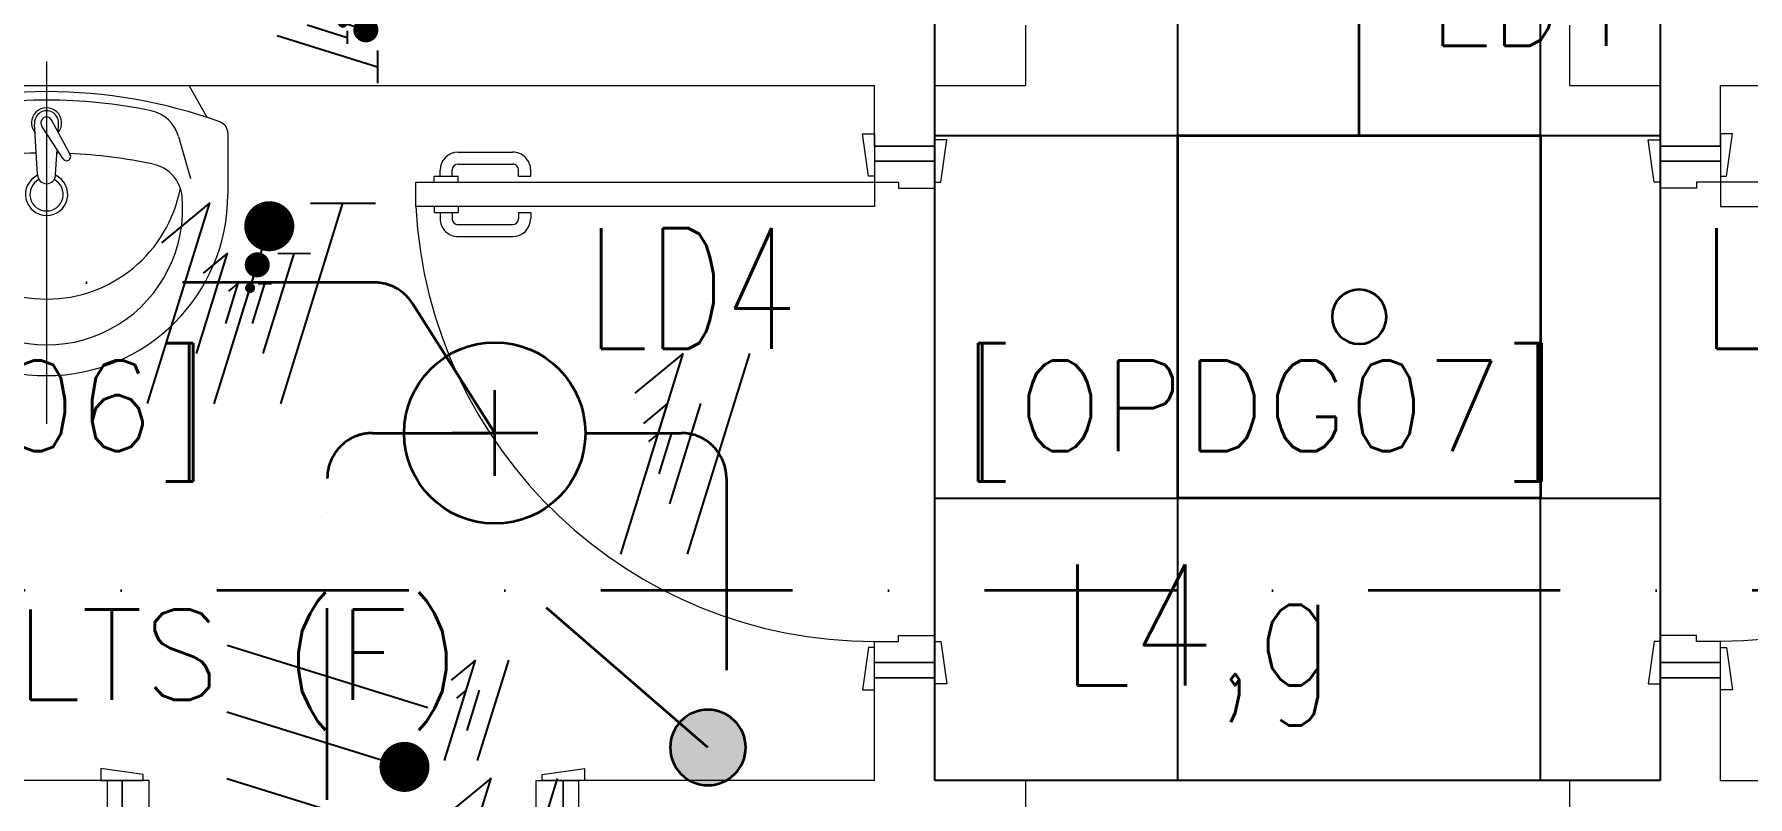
# Model space of a CAD drawing. Header units: inches. Extents: x -12418 to 183584, y -29325 to 19878.
# Drawn here: x 7708 to 10543, y -11294 to -10032 of the extents above; entities that cross this region are included whole.
import ezdxf
from ezdxf.enums import TextEntityAlignment as Align

# ---------------------------------------------------------------- set-up
doc = ezdxf.new("R2010")
doc.units = ezdxf.units.IN
doc.header["$LTSCALE"] = 25
doc.header["$MEASUREMENT"] = 0
doc.linetypes.add('DASHDOT', pattern=[25.4, 12.7, -6.35, 0, -6.35])
doc.layers.get('0').update_dxf_attribs({"color": 8})
for name, color, linetype, lineweight in [('00-Ground Floor$0$72_EGR_BASE_TEXT', 252, 'Continuous', 5), ('00-Ground Floor$0$SANIT', 250, 'Continuous', 5), ('00-Ground Floor$0$Walls', 251, 'Continuous', 5), ('00-Ground Floor$0$Wooden Joinery', 251, 'Continuous', 5), ('E-LITE-CIRC', 6, 'Continuous', 25), ('E-LITE-CIRC-NUMB', 6, 'Continuous', 25), ('E-LITE-CLNG', 150, 'Continuous', 35), ('E-LITE-CLNG @ 100', 150, 'Continuous', 35), ('E-LITE-CLNG-CNDT', 6, 'DASHDOT', 35), ('E-LITE-CTRL', 6, 'Continuous', 25), ('E-LITE-IDEN', 6, 'Continuous', 25), ('E-LITE-SWCH @ 100', 3, 'Continuous', 35), ('E-POWR-WIRE', 6, 'Continuous', 25), ('E-POWR-WIRE @ 100', 6, 'Continuous', 25), ('E-POWR-WIRE @ 20', 6, 'Continuous', 25), ('E-POWR-WIRE @ 50', 6, 'Continuous', 25)]:
    doc.layers.add(name, color=color, linetype=linetype, lineweight=lineweight)
doc.layers.add('00-Ground Floor$0$False Ceiling', color=251, linetype='Continuous')
doc.styles.add('00-Ground Floor$0$SIMPLEX', font='SIMPLEX.shx', dxfattribs={"height": 150})
doc.styles.add('DC_Simplex', font='SIMPLEX.shx', dxfattribs={"width": 0.7})

# ---------------------------------------------------------------- blocks, each defined once
blk = doc.blocks.new('00-Ground Floor$0$A$C72370EFE')
at = {"layer": '00-Ground Floor$0$Wooden Joinery'}
for p, q in [((-0.01, -0.04), (-0.02, -0.04)), ((-0.01, -0.03), (-0.01, -0.07)), ((0, -0.03), (-0.01, -0.03)), ((0.04, -0.03), (0.05, -0.03)), ((0.05, -0.03), (0.05, -0.07)), ((0.05, -0.04), (0.06, -0.04)), ((-0.05, -0.07), (-0.05, -0.16)), ((-0.03, -0.07), (-0.03, -0.16)), ((-0.01, -0.06), (-0.02, -0.06)), ((0, -0.07), (-0.01, -0.07)), ((0.04, -0.07), (0.05, -0.07)), ((0.05, -0.06), (0.06, -0.06)), ((0.07, -0.07), (0.07, -0.16)), ((0.09, -0.07), (0.09, -0.16)), ((-0.01, -0.17), (-0.02, -0.17)), ((-0.01, -0.17), (-0.01, -0.19)), ((0.05, -0.17), (0.06, -0.17)), ((0.05, -0.17), (0.05, -0.19)), ((-0.01, -0.19), (-0.02, -0.19)), ((0.05, -0.19), (0.06, -0.19))]:
    blk.add_line(p, q, dxfattribs=at)
for centre, radius, start, end in [((-0.02, -0.07), 0.03, 90, 180), ((0.06, -0.07), 0.03, 0, 90), ((-0.02, -0.07), 0.01, 90, 180), ((0.06, -0.07), 0.01, 0, 90), ((-0.02, -0.16), 0.03, 180, 270), ((-0.02, -0.16), 0.01, 180, 270), ((0.06, -0.16), 0.01, 270, 0), ((0.06, -0.16), 0.03, 270, 0)]:
    blk.add_arc(centre, radius, start, end, dxfattribs=at)
blk = doc.blocks.new('00-Ground Floor$0$A$C5FCA3E6B')
at = {"layer": '00-Ground Floor$0$Wooden Joinery'}
for points in [[(80, 858.9), (80, 868.9), (10, 878.9), (10, 858.9)], [(840, 858.9), (840, 868.9), (910, 878.9), (910, 858.9)], [(70, 758.9), (70, 748.9), (0, 738.9), (0, 758.9)], [(120, 758.9), (120, 0), (80, 0), (80, 758.9)], [(850, 758.9), (850, 748.9), (920, 738.9), (920, 758.9)]]:
    blk.add_lwpolyline(points, close=True, dxfattribs=at)
for points in [[(45, 758.9), (45, 858.9), (20, 858.9), (20, 758.9), (45, 758.9)], [(45, 758.9), (80, 758.9), (80, 798.9), (90, 798.9), (90, 858.9), (45, 858.9), (45, 758.9)], [(875, 758.9), (840, 758.9), (840, 798.9), (830, 798.9), (830, 858.9), (875, 858.9), (875, 758.9)], [(875, 758.9), (875, 858.9), (900, 858.9), (900, 758.9), (875, 758.9)]]:
    blk.add_lwpolyline(points, dxfattribs=at)
blk.add_arc((80, 758.9), 760, 273.0171, 0, dxfattribs=at)
at = {"layer": '00-Ground Floor$0$Wooden Joinery', "xscale": 999.9999999998854, "yscale": 999.9999999998854, "zscale": 999.9999999998854, "rotation": 180}
blk.add_blockref('00-Ground Floor$0$A$C72370EFE', (120, 0), dxfattribs=at)
blk = doc.blocks.new('00-Ground Floor$0$A$C268A7CF0')
at = {"layer": '00-Ground Floor$0$Wooden Joinery'}
for points in [[(80, 758.8), (80, 768.8), (10, 778.8), (10, 758.8)], [(740, 758.8), (740, 768.8), (810, 778.8), (810, 758.8)], [(70, 658.8), (70, 648.8), (0, 638.8), (0, 658.8)], [(120, 658.8), (120, 0), (80, 0), (80, 658.8)], [(750, 658.8), (750, 648.8), (820, 638.8), (820, 658.8)]]:
    blk.add_lwpolyline(points, close=True, dxfattribs=at)
for points in [[(45, 658.8), (45, 758.8), (20, 758.8), (20, 658.8), (45, 658.8)], [(45, 658.8), (80, 658.8), (80, 698.8), (90, 698.8), (90, 758.8), (45, 758.8), (45, 658.8)], [(775, 658.8), (740, 658.8), (740, 698.8), (730, 698.8), (730, 758.8), (775, 758.8), (775, 658.8)], [(775, 658.8), (775, 758.8), (800, 758.8), (800, 658.8), (775, 658.8)]]:
    blk.add_lwpolyline(points, dxfattribs=at)
blk.add_arc((80, 658.8), 660, 273.4748, 0, dxfattribs=at)
at = {"layer": '00-Ground Floor$0$Wooden Joinery', "xscale": 999.9999999998854, "yscale": 999.9999999998854, "zscale": 999.9999999998854, "rotation": 180}
blk.add_blockref('00-Ground Floor$0$A$C72370EFE', (120, 0), dxfattribs=at)
blk = doc.blocks.new('00-Ground Floor$0$lav-manta 60')
at = {"layer": '00-Ground Floor$0$SANIT'}
for p, q in [((0, 0.04), (0, -0.56)), ((-0.2658, -0.0529), (-0.2358, 0)), ((-0.2358, 0), (0.2358, 0)), ((0.2658, -0.0529), (0.2358, 0)), ((-0.3, -0.0789), (-0.3, -0.18)), ((-0.2185, -0.0841), (-0.2383, -0.1537)), ((-0.015, -0.1473), (-0.0199, -0.064)), ((0.0274, -0.121), (-0.0078, -0.0673)), ((0.0389, -0.1142), (0.0087, -0.0575)), ((0.0191, -0.077), (0.0199, -0.064)), ((0.2185, -0.0841), (0.2383, -0.1537)), ((0.3, -0.0789), (0.3, -0.18)), ((0.015, -0.1473), (0.0174, -0.1057))]:
    blk.add_line(p, q, dxfattribs=at)
for centre, radius, start, end in [((0, -0.8557), 0.8457, 70.1771, 109.8229), ((0, -0.8696), 0.8457, 78.1914, 101.8086), ((-0.1608, -0.1006), 0.06, 101.8086, 164.0794), ((0, -0.0617), 0.025, 320.7474, 220.368), ((0, -0.0617), 0.02, 353.2671, 186.682), ((0, -0.0617), 0.00966, 25.4127, 215.9577), ((0.1608, -0.1006), 0.06, 15.9206, 78.1914), ((-0.28, -0.0789), 0.02, 109.8229, 180), ((0.28, -0.0789), 0.02, 0, 70.1771), ((0, -0.9572), 0.8457, 91.1572, 102.0883), ((0, -0.9572), 0.8457, 88.5486, 88.844), ((0, -0.9572), 0.8457, 77.9117, 87.4274), ((-0.1645, -0.189), 0.06, 102.0883, 174.8142), ((0.0332, -0.1176), 0.00666, 210.6852, 30.6852), ((0.1645, -0.189), 0.06, 5.1858, 77.9117), ((0, -0.1282), 0.2252, 190.6097, 349.3903), ((0, -0.18), 0.035, 115.3106, 64.6894), ((0, -0.18), 0.0275, 117.1496, 62.8504), ((0, -0.1473), 0.015, 180, 0), ((0, -0.18), 0.3, 180, 0), ((0, -0.2039), 0.2252, 174.8142, 5.1858)]:
    blk.add_arc(centre, radius, start, end, dxfattribs=at)
blk = doc.blocks.new('00-Ground Floor$0$A$Ce9e1c4c3')
at = {"layer": '00-Ground Floor$0$False Ceiling', "color": 254, "linetype": 'Continuous'}
for p, q in [((-90802.1, -11267.4, 0), (-90802.1, -2747.4, 0)), ((-90400, -11267.4), (-90400, -2747.4)), ((-89800, -11267.4), (-89800, -2747.4)), ((-89602.1, -2747.4, 0), (-89602.1, -11267.4, 0)), ((-90802.1, -10200), (-89602.1, -10200)), ((-90802.1, -10800), (-89602.1, -10800)), ((-89602.1, -11267.4, 0), (-90802.1, -11267.4, 0))]:
    blk.add_line(p, q, dxfattribs=at)
blk = doc.blocks.new('00-Ground Floor')
at = {"layer": '00-Ground Floor$0$Walls'}
for p, q in [((9347.9, -10017.4, 0), (9347.9, -10117.4, 0)), ((10247.9, -10017.4, 0), (10247.9, -10117.4, 0)), ((5327.9, -10117.4, 0), (9097.9, -10117.4, 0)), ((9097.9, -10217.4, 0), (9097.9, -10117.4, 0)), ((9197.9, -10217.4, 0), (9197.9, -10117.4, 0)), ((9197.9, -10117.4, 0), (9347.9, -10117.4, 0)), ((10247.9, -10117.4, 0), (10397.9, -10117.4, 0)), ((10397.9, -10217.4, 0), (10397.9, -10117.4, 0)), ((10497.9, -10117.4, 0), (14097.9, -10117.4, 0)), ((10497.9, -10217.4, 0), (10497.9, -10117.4, 0)), ((9097.9, -10217.4, 0), (9197.9, -10217.4, 0)), ((10497.9, -10217.4, 0), (10397.9, -10217.4, 0)), ((9097.9, -11097.4, 0), (9197.9, -11097.4, 0)), ((9097.9, -11267.4, 0), (9097.9, -11097.4, 0)), ((9197.9, -11267.4, 0), (9197.9, -11097.4, 0)), ((10497.9, -11097.4, 0), (10397.9, -11097.4, 0)), ((10397.9, -11267.4, 0), (10397.9, -11097.4, 0)), ((10497.9, -11267.4, 0), (10497.9, -11097.4, 0)), ((7827.9, -11267.4, 0), (7407.9, -11267.4, 0)), ((7827.9, -11267.4, 0), (7827.9, -11367.4, 0)), ((9097.9, -11267.4, 0), (8607.9, -11267.4, 0)), ((8607.9, -11267.4, 0), (8607.9, -11367.4, 0)), ((9347.9, -11267.4, 0), (9197.9, -11267.4, 0)), ((9347.9, -11267.4, 0), (9347.9, -11367.4, 0)), ((10397.9, -11267.4, 0), (10247.9, -11267.4, 0)), ((10247.9, -11267.4, 0), (10247.9, -11367.4, 0)), ((10497.9, -11267.4, 0), (10817.9, -11267.4, 0))]:
    blk.add_line(p, q, dxfattribs=at)
at = {"layer": '00-Ground Floor$0$False Ceiling', "color": 254}
blk.add_blockref('00-Ground Floor$0$A$Ce9e1c4c3', (100000, 0), dxfattribs=at)
at = {"layer": '00-Ground Floor$0$SANIT', "xscale": 1000.000000000223, "yscale": 1000.000000000223, "zscale": 1000.000000000223}
blk.add_blockref('00-Ground Floor$0$lav-manta 60', (7727.9, -10117.4, 0), dxfattribs=at)
at = {"layer": '00-Ground Floor$0$Wooden Joinery', "rotation": 270}
blk.add_blockref('00-Ground Floor$0$A$C5FCA3E6B', (8339, -10197.4, 0), dxfattribs=at)
at = {"layer": '00-Ground Floor$0$Wooden Joinery', "xscale": -1, "rotation": 90}
blk.add_blockref('00-Ground Floor$0$A$C5FCA3E6B', (11256.9, -10197.4, 0), dxfattribs=at)
at = {"layer": '00-Ground Floor$0$Wooden Joinery'}
blk.add_blockref('00-Ground Floor$0$A$C268A7CF0', (7807.9, -12026.2, 0), dxfattribs=at)
at = {"layer": '00-Ground Floor$0$72_EGR_BASE_TEXT', "char_height": 150, "attachment_point": 2, "style": '00-Ground Floor$0$SIMPLEX'}
for s, insert in [('[OPDG06]', (7504.2, -10572.5, 0)), ('[OPDG07]', (9735.8, -10572.5, 0)), ('STAFF TLTS (F)', (7652.9, -10984.2, 0))]:
    blk.add_mtext(s, dxfattribs=dict(at, insert=insert))
blk = doc.blocks.new('*U14')
blk.add_lwpolyline([(-300, 300), (-300, -300), (300, -300), (300, 300)], close=True)
blk.add_circle((0, 0), 45)
at = {"layer": 'E-LITE-CIRC-NUMB', "style": 'DC_Simplex', "width": 0.7, "flags": 8}
blk.add_attdef('CIRCUIT', text='', height=200, rotation=0, dxfattribs=at).set_placement((-473.9, 300), align=Align.RIGHT)
at = {"layer": 'E-LITE-CTRL', "style": 'DC_Simplex', "width": 0.7, "flags": 8}
blk.add_attdef('CONTROL', (1118.9, -935), '', height=200, rotation=360, dxfattribs=at)
at = {"layer": 'E-LITE-IDEN', "style": 'DC_Simplex', "width": 0.7, "flags": 8}
blk.add_attdef('TYPE', (-114.6, 448.6), '', height=200, rotation=360, dxfattribs=at)
blk = doc.blocks.new('DC_LT-CL-Point')
for p, q in [((0, -0.711), (0, 0.711)), ((0.711, 0), (-0.711, 0))]:
    blk.add_line(p, q)
blk.add_circle((0, 0), 1.5)
at = {"layer": 'E-LITE-CIRC-NUMB', "style": 'DC_Simplex', "width": 0.7, "flags": 8}
blk.add_attdef('CIRCUIT', text='', height=2, rotation=360, dxfattribs=at).set_placement((-3.364, 1.5), align=Align.RIGHT)
at = {"layer": 'E-LITE-CTRL', "style": 'DC_Simplex', "width": 0.7, "flags": 8}
blk.add_attdef('CONTROL', (3.364, -3.498), '', height=2, rotation=360, dxfattribs=at)
at = {"layer": 'E-LITE-IDEN', "style": 'DC_Simplex', "width": 0.7, "flags": 8}
blk.add_attdef('TYPE', (3.364, 1.5), '', height=2, rotation=360, dxfattribs=at)
blk = doc.blocks.new('*U24')
blk.add_hatch(color=256).paths.add_polyline_path([(-0.851, -0.239, 1), (0.239, -0.851, 1)])
blk.add_line((-0.306, -0.545), (-2.977, -2.855))
blk.add_circle((-0.306, -0.545), 0.625)
at = {"layer": 'E-LITE-CTRL', "style": 'DC_Simplex', "width": 0.7, "flags": 8}
blk.add_attdef('CONTROL', (-26.627, -10.116), '', height=2, rotation=360, dxfattribs=at)
at = {"layer": 'E-LITE-IDEN', "style": 'DC_Simplex', "width": 0.7, "flags": 8}
blk.add_attdef('TYPE', text='', height=2, rotation=360, dxfattribs=at).set_placement((-31.991, -10.116), align=Align.RIGHT)
blk = doc.blocks.new('*U77')
for p, q in [((-0.515, -1.66), (0.515, 1.66)), ((0.515, 1.66), (-0.287, 1.001)), ((0.587, -1.663), (1.617, 1.658))]:
    blk.add_line(p, q)
blk = doc.blocks.new('*U1181')
at = {"layer": 'E-POWR-WIRE @ 100', "xscale": 100, "yscale": 100, "zscale": 100}
blk.add_blockref('*U77', (8411.9, -11429.9, 0), dxfattribs=at)
at = {"layer": 'E-POWR-WIRE @ 20', "xscale": 20, "yscale": 20, "zscale": 20}
blk.add_blockref('*U77', (8411.9, -11151.4, 0), dxfattribs=at)
at = {"layer": 'E-POWR-WIRE @ 50', "xscale": 50, "yscale": 50, "zscale": 50}
blk.add_blockref('*U77', (8411.9, -11151.4, 0), dxfattribs=at)
blk = doc.blocks.new('*U1195')
at = {"layer": 'E-POWR-WIRE @ 100', "xscale": 100, "yscale": 100, "zscale": 100}
blk.add_blockref('*U77', (8729.8, -10726.7), dxfattribs=at)
at = {"layer": 'E-POWR-WIRE @ 20', "xscale": 20, "yscale": 20, "zscale": 20}
blk.add_blockref('*U77', (8729.8, -10726.7), dxfattribs=at)
at = {"layer": 'E-POWR-WIRE @ 50', "xscale": 50, "yscale": 50, "zscale": 50}
blk.add_blockref('*U77', (8729.8, -10726.7), dxfattribs=at)
blk = doc.blocks.new('*U74')
for p, q in [((-1.617, -1.658), (-0.587, 1.663)), ((-0.587, 1.663), (-1.389, 1.004)), ((-0.515, -1.66), (0.515, 1.66)), ((0.587, -1.663), (1.617, 1.658)), ((1.078, 1.659), (2.157, 1.657))]:
    blk.add_line(p, q)
at = {"const_width": 0.414}
blk.add_lwpolyline([(0.19, 1.278, 1), (0.604, 1.277, 1)], format="xyb", close=True, dxfattribs=at)
blk = doc.blocks.new('*U1403')
at = {"layer": 'E-POWR-WIRE @ 100', "xscale": 100, "yscale": 100, "zscale": 100}
blk.add_blockref('*U74', (8056.7, -10477.9, 0), dxfattribs=at)
at = {"layer": 'E-POWR-WIRE @ 20', "xscale": 20, "yscale": 20, "zscale": 20}
blk.add_blockref('*U74', (8056.7, -10477.9, 0), dxfattribs=at)
at = {"layer": 'E-POWR-WIRE @ 50', "xscale": 50, "yscale": 50, "zscale": 50}
blk.add_blockref('*U74', (8056.7, -10477.9, 0), dxfattribs=at)
blk = doc.blocks.new('*U83')
for p, q in [((-1.658, 1.617), (1.663, 0.587)), ((-1.66, 0.515), (1.66, -0.515)), ((-1.663, -0.587), (1.658, -1.617)), ((1.659, -1.078), (1.657, -2.157))]:
    blk.add_line(p, q)
at = {"const_width": 0.414}
blk.add_lwpolyline([(1.278, -0.19, 1), (1.277, -0.604, 1)], format="xyb", close=True, dxfattribs=at)
blk = doc.blocks.new('*U1405')
at = {"layer": 'E-POWR-WIRE @ 100', "xscale": 100, "yscale": 100, "zscale": 100}
blk.add_blockref('*U83', (8192.4, -11205.3, 0), dxfattribs=at)
at = {"layer": 'E-POWR-WIRE @ 20', "xscale": 20, "yscale": 20, "zscale": 20}
blk.add_blockref('*U83', (8192.4, -10005.3, 0), dxfattribs=at)
at = {"layer": 'E-POWR-WIRE @ 50', "xscale": 50, "yscale": 50, "zscale": 50}
blk.add_blockref('*U83', (8192.4, -10005.3, 0), dxfattribs=at)

msp = doc.modelspace()

# ---------------------------------------------------------------- linework, layer by layer
at = {"layer": 'E-LITE-CLNG-CNDT'}
msp.add_lwpolyline([(9900, -10200), (9900, -8400)], dxfattribs=at)
at = {"layer": 'E-LITE-CLNG-CNDT', "color": 1}
msp.add_lwpolyline([(11397.9, -9297.4), (12137.9, -9297.4, -0.414214), (12212.9, -9372.4), (12212.9, -10878.2, -0.414214), (12137.9, -10953.2), (7287.9, -10953.2, -0.414214), (7212.9, -10878.2), (7212.9, -10692.4)], format="xyb", dxfattribs=at)
at = {"layer": 'E-LITE-CLNG-CNDT', "elevation": 0}
for points in [[(8469.6, -10692.4), (8333.6, -10478.2, 0.256775), (8270.3, -10443.3), (6031.3, -10443.3, 0.414214), (5956.3, -10518.3), (5956.3, -10692.4)], [(8277.9, -12117.4), (8200.9, -11969.3, -0.120457), (8192.4, -11934.7), (8192.4, -10767.4, -0.414214), (8267.4, -10692.4), (8469.6, -10692.4)], [(8619.6, -10692.4), (8777.9, -10692.4, -0.414214), (8852.9, -10767.4), (8852.9, -11204.9)]]:
    msp.add_lwpolyline(points, format="xyb", dxfattribs=at)

# ---------------------------------------------------------------- block references
at = {"layer": 'E-LITE-CLNG'}
ref = msp.add_blockref('*U14', (9900, -10500), dxfattribs=dict(at, xscale=-1))
ref.add_attrib('TYPE', 'LD1', (10014.6, -10051.4), dxfattribs={"layer": 'E-LITE-IDEN', "height": 200, "rotation": 0, "style": 'DC_Simplex', "width": 0.7, "flags": 8})
at = {"layer": 'E-LITE-CLNG @ 100'}
ref = msp.add_blockref('DC_LT-CL-Point', (8469.6, -10692.4, 0), dxfattribs=dict(at, xscale=99.99999999999999, yscale=99.99999999999999, zscale=99.99999999999999))
ref.add_attrib('TYPE', 'LD4', (8621.6, -10553.1, 0), dxfattribs={"layer": 'E-LITE-IDEN', "height": 200, "style": 'DC_Simplex', "width": 0.7, "flags": 8})
ref = msp.add_blockref('DC_LT-CL-Point', (10956.3, -10692.4, 0), dxfattribs=dict(at, xscale=-99.99999999999999, yscale=99.99999999999999, zscale=99.99999999999999))
ref.add_attrib('TYPE', 'LD4', (10467.3, -10553.1, 0), dxfattribs={"layer": 'E-LITE-IDEN', "height": 200, "style": 'DC_Simplex', "width": 0.7, "flags": 8})
at = {"layer": 'E-LITE-CLNG-CNDT', "color": 1}
msp.add_blockref('00-Ground Floor', (0, 0), dxfattribs=at)
at = {"layer": 'E-LITE-SWCH @ 100', "xscale": -100, "yscale": 100, "zscale": 100, "rotation": 180}
msp.add_blockref('*U24', (8852.9, -11267.4, 0), dxfattribs=at)
at = {"layer": 'E-POWR-WIRE'}
for name in ['*U1405', '*U1403', '*U1195', '*U1181']:
    msp.add_blockref(name, (0, 0), dxfattribs=at)

# ---------------------------------------------------------------- texts
at = {"layer": 'E-LITE-CIRC', "style": 'DC_Simplex', "width": 0.8}
msp.add_text('L4,g', height=200, rotation=0, dxfattribs=at).set_placement((9406.5, -11110))

doc.saveas('drawing.dxf')
